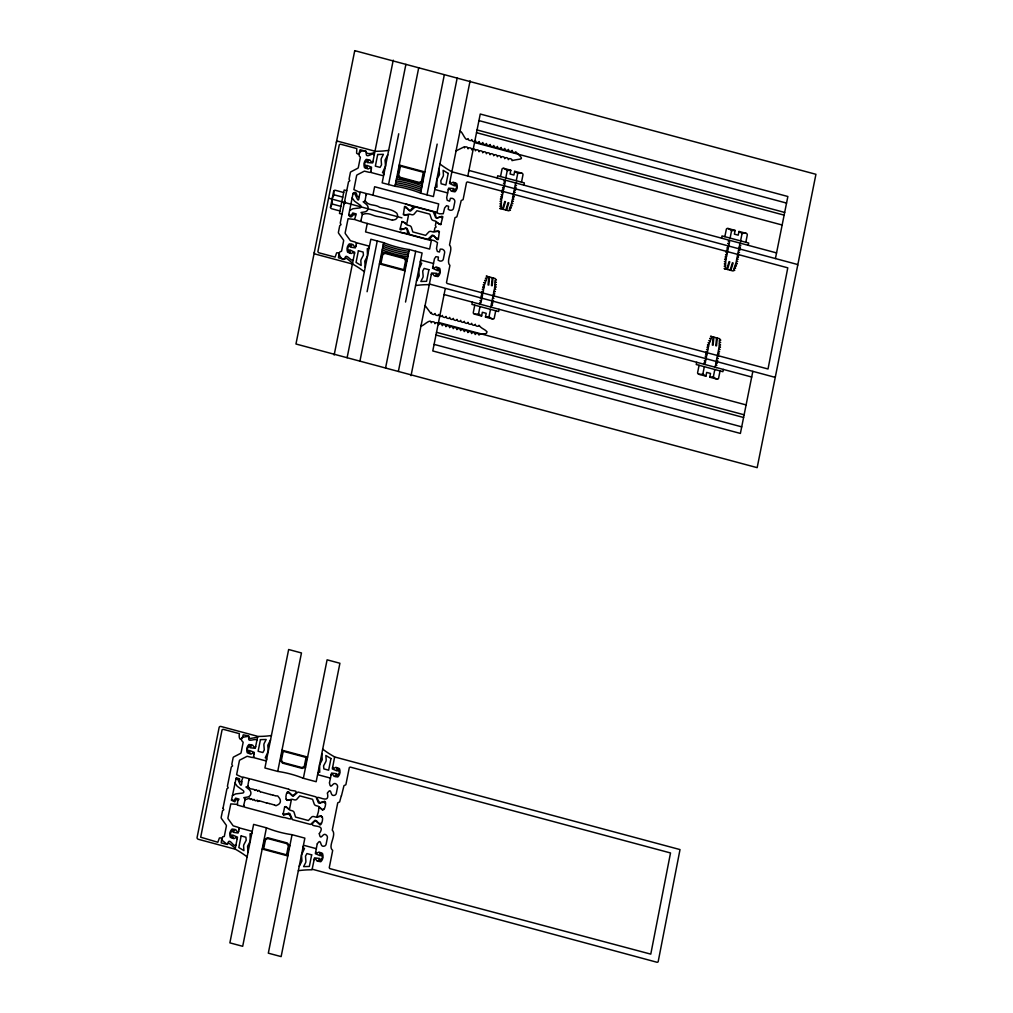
<?xml version="1.0" encoding="UTF-8"?>
<svg xmlns="http://www.w3.org/2000/svg" width="1013" height="1013" viewBox="0 0 1013 1013"><rect width="100%" height="100%" fill="white"/><g stroke="black" fill="none" stroke-linecap="round" stroke-linejoin="round"><path stroke-width="1.5" d="M247.868 785.809L248.894 787.633M235.333 848.185L228.976 843.209L227.786 843.563M257.593 737.122L256.758 736.071L220.999 726.486A1.659 1.418 25.4 0 0 219.137 727.461L197.092 837.485A1.659 1.418 25.4 0 0 198.396 839.308L234.142 848.894L235.32 848.312M719.445 338.697L720.75 340.191C718.939 338.988 718.572 342.698 720.674 342.546C718.825 341.305 718.508 345.116 720.585 344.901C718.787 343.648 718.394 347.484 720.496 347.256C718.825 345.99 717.85 349.561 720.04 349.51C718.369 348.219 717.419 351.891 719.597 351.764C717.9 350.485 716.976 354.145 719.141 354.031C717.47 352.701 716.52 356.411 718.686 356.285C716.976 355.019 716.09 358.665 718.23 358.539C716.584 357.272 715.571 360.843 717.786 360.793C716.115 359.412 715.165 363.236 717.331 363.047C715.697 361.742 714.697 365.427 716.875 365.313C715.229 363.996 714.228 367.605 716.432 367.567M231.597 799.7L234.003 800.625L235.649 798.13L239.017 799.105L238.169 800.536M242.753 777.591L236.624 774.704L239.372 760.814A1.659 1.418 25.4 0 1 240.03 759.953L247.134 756.28L251.844 757.433A1.659 1.418 25.4 0 0 253.719 756.47M286.198 799.143L287.388 800.194L291.389 799.346A2.52 2.153 25.4 0 1 292.668 799.384L294.428 799.852A2.52 2.153 25.4 0 0 296.936 799.118L299.759 795.889L312.574 799.295L314.106 803.727A2.533 2.165 25.4 0 0 316.081 805.664L317.841 806.133A2.52 2.153 25.4 0 1 318.994 806.753L322.273 809.552L323.729 809.21M312.169 869.192L657.184 962.312L658.133 961.881L680.014 849.578L335.455 757.167L334.493 757.673M324.958 803.106L323.755 802.131L319.753 802.98A2.52 2.153 25.4 0 1 318.487 802.942L316.005 796.864L298.012 792.014L293.301 796.18A2.52 2.153 25.4 0 1 292.149 795.572L288.895 792.786L287.413 793.103M365.111 200.663C368.618 206.475 374.595 203.79 379.875 207.386C385.535 208.855 391.765 209.007 396.716 213.097A5.344 4.571 25.4 0 1 395.437 219.479L392.462 220.226M249.033 737.565L249.945 738.54L257.568 737.249M348.827 214.528L351.232 215.478L352.777 212.983L356.234 213.946L354.626 219.277M359.995 192.457L353.879 189.634L356.614 175.667A1.659 1.418 25.4 0 1 357.272 174.806L364.363 171.134L369.087 172.286A1.659 1.418 25.4 0 0 370.961 171.324M366.263 152.419C366.807 154.812 376.798 153.28 374.063 150.95L338.241 141.339A1.659 1.418 25.4 0 0 336.367 142.314M366.351 151.785L366.174 151.494M374.215 155.065C373.442 151.013 364.946 160.611 366.351 152.013M403.44 213.996L404.63 215.047L408.632 214.199A2.52 2.153 25.4 0 1 409.898 214.237L411.658 214.705A2.52 2.153 25.4 0 0 414.178 213.984L416.976 210.742L429.816 214.148L431.348 218.58A2.52 2.165 25.4 0 0 433.323 220.517L435.084 220.986A2.52 2.153 25.4 0 1 436.236 221.606L439.515 224.405L440.972 224.063M429.398 284.02L774.426 377.165L775.388 376.671M442.187 217.972L440.997 216.985L436.996 217.833A2.52 2.153 25.4 0 1 435.717 217.795L433.26 211.73L415.254 206.867L410.544 211.033A2.52 2.153 25.4 0 1 409.391 210.425L406.175 207.665L404.668 207.906M797.712 265.229L797.092 264.368L452.697 172.02L451.747 172.476M488.848 276.828L488.051 284.932L488.773 285.071L489.558 277.018M492.242 277.739L491.47 285.577L492.204 285.717L492.964 277.929M713.165 336.974L712.367 345.078L713.089 345.218L713.874 337.164M716.571 337.886L715.798 345.724L716.52 345.864L717.28 338.076M352.562 263.101L346.218 258.074L345.028 258.416M256.96 740.262C255.453 737.73 246.59 743.441 249.097 737.236M283.374 813.274L284.564 814.313L288.566 813.464A2.52 2.153 25.4 0 1 289.832 813.502L292.478 819.644L310.548 824.455L315.018 820.251A2.52 2.153 25.4 0 1 316.17 820.872L319.437 823.658L320.906 823.328M322.121 817.288L320.906 816.25L316.917 817.098A2.52 2.153 25.4 0 1 315.651 817.06L313.891 816.592A2.533 2.165 25.4 0 0 311.384 817.314L308.383 820.53L295.517 817.06L294.213 812.717A2.52 2.153 25.4 0 0 292.238 810.78L290.478 810.311A2.52 2.153 25.4 0 1 289.325 809.704L286.046 806.905L284.602 807.171M344.661 201.081L345.42 202.689L344.154 203.664M355.398 215.389C353.436 211.413 351.688 220.669 348.713 215.073L353.081 193.28C358.222 189.646 355.5 198.865 359.21 196.395M400.616 228.128L401.794 229.166L405.808 228.318A2.52 2.153 25.4 0 1 407.074 228.356L409.721 234.497L427.739 239.309L432.247 235.105A2.52 2.153 25.4 0 1 433.412 235.725L436.679 238.524L438.148 238.182M439.351 232.142L438.16 231.103L434.159 231.952A2.52 2.153 25.4 0 1 432.893 231.914L431.133 231.445A2.52 2.165 25.4 0 0 428.626 232.167L425.625 235.383L412.798 231.926L411.455 227.57A2.52 2.153 25.4 0 0 409.467 225.633L407.707 225.165A2.52 2.153 25.4 0 1 406.555 224.557L403.351 221.796L401.832 222.037M227.71 843.943C229.103 836.231 233.383 847.615 235.928 845.235M334.151 355.044L354.74 252.288L349.802 249.856L350.283 252.44L349.548 252.731L347.801 248.616A1.659 1.418 25.4 0 1 348.079 247.21L351.258 244.412L351.739 245.108L350.359 247.121L355.348 247.881L356.639 242.778L367.871 245.792A1.659 1.418 25.4 0 1 369.175 247.615A1.659 1.418 25.4 0 1 367.301 248.59L367.478 256.061L364.959 260.822A1.595 1.368 25.4 0 0 364.819 261.481L365.237 267.267M393.234 60.172L372.645 162.916L367.288 162.599L368.681 160.548L368.188 159.889L365.009 162.688A1.659 1.418 25.4 0 0 364.731 164.081L366.516 168.221L367.225 167.879L366.744 165.322L371.518 167.183L370.733 172.425L381.964 175.439A1.659 1.418 25.4 0 0 383.826 174.464A1.659 1.418 25.4 0 0 382.521 172.641L385.522 166.018L385.067 160.459A1.595 1.368 25.4 0 1 385.193 159.801L387.764 154.812M367.263 223.442L365.566 231.914L429.639 249.084L431.335 240.625L362.477 222.164A1.659 1.418 25.4 0 1 361.16 220.34M372.923 195.192L374.62 186.734L438.692 203.917L436.996 212.375L368.137 193.914A1.659 1.418 25.4 0 0 366.263 194.889M347.117 357.716L370.847 239.245L383.661 242.677A97.628 83.509 25.4 0 0 409.29 249.553L422.104 252.984L398.375 371.454M405.896 64.363L382.154 182.834L394.969 186.265A97.628 83.509 25.4 0 1 420.598 193.141L433.412 196.573L457.154 78.115M388.561 184.556L398.729 133.779M367.086 291.731L377.254 240.967M266.432 827.824L242.689 946.294L229.875 942.862L253.617 824.392L266.432 827.824A97.628 83.509 25.4 0 0 292.048 834.699M277.727 771.412L301.469 652.954L288.654 649.51L264.912 767.981L277.727 771.412A97.628 83.509 25.4 0 1 303.356 778.288L316.17 781.719L339.912 663.262L327.098 659.818L303.356 778.288M359.932 361.147L383.661 242.677M394.969 186.265L418.711 67.808M262.734 849.198L264.748 839.182L267.571 837.7L287.274 842.993L289.807 845.893M305.597 767.082L302.216 768.411L282.513 763.118L280.538 760.37L282.538 750.354M379.976 264.051L381.977 254.035L384.813 252.566L404.504 257.846L407.049 260.759M422.839 181.935L419.458 183.264L399.755 177.984L397.767 175.224L399.78 165.208M289.528 809.07L291.339 799.865L287.388 800.371M287.249 855.757L289.249 845.754M305.04 766.93L307.04 756.926M404.478 270.61L406.492 260.607M422.282 181.796L424.282 171.779M385.56 368.023L409.29 249.553M420.598 193.141L444.34 74.671M405.529 302.039L415.697 251.275M427.005 194.863L437.173 144.087M316.968 816.427C318.297 811.983 318.652 812.008 318.791 807.374M317.196 843.994L315.385 853.718L320.26 855.744L319.779 853.199L320.475 852.857L322.273 856.985A1.659 1.418 25.4 0 1 321.995 858.391L318.854 861.189L318.297 860.556L319.715 858.48L314.524 857.859L312.017 869.812A82.8 70.821 25.4 0 0 298.341 870.711M319.285 833.547C327.794 821.822 304.875 829.647 314.853 821.087M327.376 793.179C330.909 807.779 309.737 788.671 320.121 803.258M329.466 782.732L331.542 773.071L336.696 773.729L335.29 775.781L335.784 776.452L338.962 773.641A1.659 1.418 25.4 0 0 339.254 772.248L337.494 768.133L336.759 768.424L337.24 771.007L332.34 768.918L334.645 756.914A82.8 70.821 25.4 0 1 322.704 749.139M411.037 375.658L431.601 273.016L436.945 273.333L435.552 275.384L436.084 276.043L439.224 273.244A1.659 1.418 25.4 0 0 439.503 271.851L437.755 267.723L437.021 268.052L437.502 270.61L432.564 268.23L434.463 258.758L435.907 256.656L438.414 257.061L438.047 260.113L439.731 260.987A3.204 2.735 25.4 0 0 443.352 259.113L444.631 252.706A3.204 2.735 25.4 0 0 442.099 249.173L440.25 249.109L439.439 252.022L437.35 251.452L436.514 248.578L437.489 242.626L434.273 240.651L429.449 239.537L432.158 235.877L433.551 235.548L437.185 239.612L438.312 239.499L439.389 231.42L434.21 231.281L434.906 227.887L436.122 227.039L435.362 225.62L436.059 222.126L440.731 224.734L442.833 216.769L441.82 216.263L437.059 218.061L435.907 217.01L434.97 212.211L439.591 213.832L443.238 213.743L444.644 207.944L446.518 205.702L448.607 206.272L448.227 209.298L449.911 210.172A3.204 2.735 25.4 0 0 453.533 208.285L454.812 201.891A3.204 2.735 25.4 0 0 452.279 198.358L450.43 198.295L449.569 201.22L447.176 200.245L446.695 197.674L448.607 188.152L453.925 188.583L452.52 190.672L453.064 191.305L456.205 188.494A1.659 1.418 25.4 0 0 456.483 187.101L454.774 182.998L454.001 183.277L454.47 185.86L449.544 183.429L470.108 80.787M445.214 288.908L432.779 350.954L740.389 433.437L752.824 371.378M467.816 176.085L480.251 114.026L787.861 196.497L775.426 258.556M472.375 302.127L471.919 304.394L498.573 311.535L499.029 309.282M497.244 178.022L497.687 175.768L524.341 182.91L523.898 185.176M474.768 305.154L473.299 312.485A1.469 1.254 25.4 0 0 474.451 314.106L481.606 316.018L482.365 312.27L486.202 313.308L485.455 317.056L492.609 318.968A1.469 1.254 25.4 0 0 494.255 318.107L495.724 310.776M500.536 176.528L502.005 169.196A1.469 1.254 25.4 0 1 503.664 168.335L510.818 170.247L510.058 173.995L513.908 175.034L514.655 171.286L521.809 173.198A1.469 1.254 25.4 0 1 522.974 174.818L521.505 182.15M481.644 315.866A10.915 9.332 25.4 0 1 478.541 313.891L480.01 306.559M505.778 177.933L507.247 170.602A10.029 8.585 25.4 0 0 503.664 168.335M480.631 304.343L479.516 302.862C481.492 304.077 481.922 300.152 479.972 300.608C481.935 301.811 482.378 297.911 480.428 298.341C482.353 299.582 482.846 295.657 480.871 296.087C482.834 297.29 483.29 293.403 481.327 293.833C483.277 295.036 483.758 291.162 481.783 291.579C483.733 292.782 484.214 288.908 482.239 289.313C484.214 290.541 484.607 286.603 482.682 287.059C484.594 288.287 485.151 284.412 483.138 284.805C484.974 285.983 485.746 282.234 483.771 282.602C485.556 283.906 486.696 280.12 484.594 280.436C486.43 281.703 487.494 277.967 485.404 278.284C487.19 279.537 488.355 275.865 486.227 276.118L495.091 278.499L496.433 280.044C494.648 278.828 494.23 282.564 496.345 282.399C494.534 281.171 494.179 284.97 496.269 284.754C494.496 283.488 494.04 287.299 496.18 287.11C494.521 285.843 493.521 289.414 495.724 289.376C494.053 288.097 493.078 291.681 495.268 291.63C493.572 290.338 492.673 294.036 494.825 293.884C493.154 292.58 492.191 296.252 494.369 296.138C492.647 294.884 491.748 298.48 493.913 298.392C492.204 297.126 491.292 300.734 493.47 300.658C491.9 299.253 490.773 303.014 493.014 302.912C491.394 301.608 490.368 305.28 492.559 305.166C490.9 303.9 489.899 307.471 492.103 307.42M505.487 180.238L505.145 181.124L503.93 181.01C506.107 180.871 505.145 184.607 503.486 183.264C505.69 183.163 504.664 186.873 503.03 185.518C505.221 185.379 504.208 189.14 502.575 187.772C504.791 187.722 503.778 191.33 502.119 190.039C504.284 189.849 503.36 193.635 501.676 192.293C503.841 192.153 502.904 195.876 501.22 194.547C503.398 194.407 502.435 198.143 500.764 196.801C502.955 196.699 501.992 200.359 500.321 199.054C502.372 198.903 501.752 202.613 500.042 201.372C502.169 201.182 501.739 205.006 499.966 203.727C502.03 203.512 501.701 207.323 499.878 206.07C501.954 205.867 501.587 209.678 499.789 208.425L508.653 210.805L510.451 210.096C508.425 210.413 509.4 206.69 511.274 207.944C509.222 208.222 510.235 204.537 512.084 205.778C510.008 206.082 511.096 202.334 512.907 203.626C510.932 203.98 511.426 200.156 513.35 201.372C511.375 201.701 511.856 197.928 513.806 199.105C511.844 199.472 512.299 195.674 514.262 196.851C512.299 197.231 512.743 193.42 514.718 194.597C512.781 195.028 513.186 191.14 515.161 192.343C513.211 192.685 513.654 188.899 515.617 190.089C513.68 190.457 514.098 186.645 516.073 187.823C514.148 188.228 514.541 184.379 516.516 185.569C514.541 185.936 515.047 182.099 516.972 183.315M492.609 318.968A10.029 8.585 25.4 0 1 489.013 316.702L490.495 309.37M516.263 180.745L517.732 173.413A10.915 9.332 25.4 0 0 514.629 171.438M696.691 362.274L696.248 364.528L722.889 371.682L723.345 369.416M721.56 238.169L722.016 235.915L748.67 243.057L748.214 245.311M699.084 365.288L697.615 372.632A1.469 1.254 25.4 0 0 698.767 374.24L705.934 376.165L706.681 372.417L710.518 373.442L709.771 377.191L716.925 379.115A1.469 1.254 25.4 0 0 718.584 378.254L720.053 370.91M724.852 236.675L726.321 229.331A1.469 1.254 25.4 0 1 727.98 228.482L735.134 230.394L734.387 234.142L738.224 235.168L738.984 231.42L746.138 233.345A1.469 1.254 25.4 0 1 747.29 234.953L745.821 242.297M705.96 376.013A10.915 9.332 25.4 0 1 702.857 374.038L704.326 366.693M730.094 238.08L731.563 230.736A10.029 8.585 25.4 0 0 727.98 228.482M704.947 364.49L703.845 362.996C705.808 364.211 706.226 360.324 704.288 360.742C706.314 361.932 706.643 358.02 704.744 358.488C706.757 359.691 707.112 355.74 705.2 356.234C707.163 357.437 707.606 353.537 705.643 353.98C707.606 355.17 708.062 351.308 706.099 351.714C708.049 352.929 708.53 349.042 706.555 349.46C708.442 350.726 709.011 346.801 706.998 347.206C708.923 348.421 709.455 344.585 707.454 344.952C709.303 346.129 710.05 342.369 708.087 342.736C709.936 344.027 710.974 340.216 708.91 340.583C710.759 341.837 711.797 338.114 709.733 338.431C711.506 339.684 712.658 336.012 710.544 336.265L719.407 338.646M729.816 240.385L729.436 241.284L728.258 241.157C730.462 241.094 729.474 244.703 727.803 243.411C730.006 243.31 728.967 246.995 727.347 245.665C729.499 245.488 728.6 249.274 726.891 247.919C729.069 247.83 728.132 251.503 726.448 250.173C728.613 250.046 727.676 253.757 725.992 252.44C728.195 252.376 727.195 256.036 725.536 254.694C727.727 254.554 726.739 258.302 725.093 256.947C727.296 256.884 726.296 260.506 724.637 259.201C726.739 259.113 726.042 262.798 724.371 261.506C726.41 261.227 726.131 265.14 724.282 263.861C726.359 263.633 726.017 267.483 724.194 266.216C726.245 266.001 725.979 269.813 724.105 268.572L732.969 270.952L734.767 270.243C732.728 270.56 733.729 266.837 735.59 268.09C733.539 268.382 734.552 264.672 736.4 265.925C734.324 266.204 735.413 262.481 737.223 263.773C735.299 264.19 735.704 260.316 737.679 261.506C735.78 261.924 736.084 258.112 738.122 259.252C736.185 259.619 736.603 255.808 738.578 256.998C736.59 257.34 737.109 253.541 739.034 254.744C737.059 255.099 737.553 251.275 739.49 252.49C737.527 252.807 737.971 249.059 739.933 250.224C737.996 250.604 738.414 246.779 740.389 247.97C738.388 248.312 738.92 244.513 740.845 245.716C738.92 246.134 739.313 242.259 741.288 243.462M716.925 379.115A10.029 8.585 25.4 0 1 713.342 376.849L714.811 369.504M740.579 240.891L742.048 233.547A10.915 9.332 25.4 0 0 738.946 231.584M245.083 799.7L249.502 798.282M352.967 193.888C355.183 189.266 358.273 207.26 359.172 196.585L360.311 191.938L366.326 193.559L364.971 201.308L363.173 201.802L365.82 203.917A5.179 4.419 25.4 0 1 368.074 208.779A5.179 4.419 25.4 0 1 364.199 211.996L361.033 212.515L362.451 213.908L360.755 221.543L354.55 219.479L348.079 218.707L345.192 232.686A1.659 1.418 25.4 0 0 345.458 233.8L350.435 240.701L355.107 242.069A1.659 1.418 25.4 0 1 356.424 243.892M353.17 260.088C350.701 261.861 345.56 251.553 344.775 259.138M362.325 214.553C368.897 211.793 372.379 216.035 378.507 216.655C383.091 217.326 387.865 219.112 392.436 220.163M235.725 779.035C238.106 774.426 240.917 792.698 241.968 781.542M237.384 804.423L230.799 803.891L227.95 817.82A1.659 1.418 25.4 0 0 228.216 818.935L233.193 825.848L237.865 827.203A1.659 1.418 25.4 0 1 239.182 829.039M352.537 263.228L351.46 263.76L315.638 254.162A1.659 1.418 25.4 0 1 314.321 252.338M502.41 209.134L504.778 201.448L505.474 201.688L503.119 209.324M505.816 210.046L508.095 202.613L508.805 202.853L506.525 210.235M726.726 269.281L729.094 261.582L729.791 261.835L727.448 269.471M730.132 270.192L732.424 262.76L733.121 263L730.842 270.382M416.47 281.12L419.04 276.131A1.595 1.368 25.4 0 0 419.179 275.473L418.711 269.914L421.712 263.291A1.659 1.418 25.4 0 1 420.408 261.468A1.659 1.418 25.4 0 1 422.282 260.493L433.501 263.507M270.534 739.946L267.951 744.948A1.595 1.368 25.4 0 0 267.825 745.606L268.28 751.165L265.279 757.787A1.659 1.418 25.4 0 1 266.596 759.611A1.659 1.418 25.4 0 1 264.722 760.586L253.503 757.572L254.314 752.393L249.502 750.468L249.983 753.026L249.312 753.381L247.489 749.227A1.659 1.418 25.4 0 1 247.767 747.835L250.907 745.024L251.465 745.631L250.046 747.746L255.276 748.316L257.733 736.4A82.8 70.821 25.4 0 0 271.421 735.514M299.228 866.267L301.811 861.278A1.595 1.368 25.4 0 0 301.937 860.619L301.481 855.048L304.482 848.438A1.659 1.418 25.4 0 1 303.166 846.615A1.659 1.418 25.4 0 1 305.04 845.64L316.259 848.653M283.197 813.87L284.678 806.791L285.805 806.576M327.478 792.938C331.416 787.164 330.327 794.585 332.669 795.319A3.204 2.735 25.4 0 0 336.291 793.432L337.57 787.038A3.204 2.735 25.4 0 0 335.037 783.505C332.517 782.922 330.605 790.102 329.466 782.998M317.297 843.753C321.146 837.903 320.184 845.424 322.489 846.134A3.204 2.735 25.4 0 0 326.11 844.26L327.389 837.852A3.204 2.735 25.4 0 0 324.856 834.319C322.413 833.99 320.551 840.955 319.285 833.813M293.466 795.357C300.95 788.874 291.01 792.027 288.857 789.266M282.906 814.072L283.589 815.047M255.213 790.368L256.365 789.709L257.695 791.102M257.771 791.052L258.923 790.393L260.265 791.799M251.376 798.801L250.262 799.472L249.515 798.307M260.341 791.735L262.19 792.229M253.934 799.485L252.794 800.143L251.515 798.713M262.899 792.432L270.509 794.547M259.062 800.865L257.91 801.524L257.201 800.371M270.585 794.483L273.079 795.23M264.19 802.233L259.189 800.789M273.155 795.18L275.004 795.674M266.647 803.018L264.95 802.562M275.713 795.863L277.752 795.952L279.487 798.244A5.344 4.571 25.4 0 1 278.208 804.626L275.929 805.753L274.536 804.917M269.306 803.613L266.875 802.853M274.434 804.993L269.407 803.55M405.858 204.031L413.342 206.614L410.632 210.273L409.239 210.603L405.656 206.576L404.542 206.5L403.402 214.731L408.581 214.756L406.77 223.924L402.072 221.416L399.945 229.343L400.983 229.888L405.732 228.09L406.871 229.09L407.91 233.762L400.198 232.281M349.637 210.476L352.955 208.741L359.868 207.918A1.659 1.418 25.4 0 0 360.387 205.373L354.487 201.118L352.157 197.877M344.572 259.341C341.28 260.582 336.253 251.693 341.558 251.224L343.61 240.955A1.659 1.418 25.4 0 0 343.344 239.84L338.684 233.332A1.659 1.418 25.4 0 1 338.418 232.23L339.735 225.671L341.014 224.658L340.267 223.025L348.51 181.834L349.814 180.745L349.054 179.187L350.359 172.628A1.659 1.418 25.4 0 1 351.017 171.767L357.678 168.31A1.659 1.418 25.4 0 0 358.336 167.436L360.4 157.167C357.336 155.736 359.653 148.962 365.655 151.152M232.395 795.61L235.712 793.888L242.626 793.065A1.659 1.418 25.4 0 0 243.145 790.52L237.245 786.265L234.927 783.024M293.276 795.509L291.567 795.42M315.018 820.948L316.765 821.074M255.111 790.431C253.453 788.228 250.743 789.836 248.995 787.823M254.01 799.434L255.39 800.84L257.201 800.346M456.065 150.912L464.258 146.796L464.385 147.86C464.688 145.847 468.588 146.986 468.044 148.848C468.348 146.834 472.248 147.961 471.716 149.823C472.02 147.809 475.907 148.949 475.376 150.81C475.679 148.797 479.567 149.924 479.035 151.785C479.339 149.785 483.226 150.912 482.695 152.773C482.998 150.76 486.898 151.887 486.354 153.748C486.658 151.747 490.558 152.874 490.013 154.736C490.317 152.722 494.217 153.849 493.673 155.711C493.977 153.71 497.877 154.837 497.332 156.698C497.636 154.685 501.536 155.825 501.004 157.673C501.308 155.673 505.196 156.8 504.664 158.661C504.968 156.648 508.855 157.787 508.323 159.636C508.627 157.635 512.515 158.762 511.983 160.624C522.075 158.066 525.266 160.814 515.68 151.785C515.338 153.621 511.565 152.064 512.109 150.38C511.958 152.381 507.792 151.203 508.45 149.405C508.171 151.494 504.119 150.089 504.778 148.417C504.601 150.468 500.485 149.177 501.118 147.442C500.815 149.481 496.737 148.139 497.459 146.454C497.168 148.531 493.128 147.189 493.8 145.479C493.648 147.48 489.469 146.277 490.14 144.492C489.912 146.53 485.771 145.226 486.481 143.517C486.189 145.581 482.112 144.213 482.821 142.529C482.517 144.58 478.516 143.302 479.149 141.554C479.01 143.555 474.907 142.415 475.49 140.566C475.262 142.618 471.184 141.351 471.83 139.591C471.703 141.605 467.487 140.364 468.171 138.604C465.448 142.656 462.7 131.335 460.016 131.146M421.117 325.287C420.914 328.655 430.918 317.044 431.272 322.742C431.589 320.728 435.476 321.868 434.944 323.717C435.248 321.716 439.136 322.843 438.604 324.704C438.908 322.691 442.795 323.831 442.263 325.68C442.567 323.679 446.467 324.806 445.923 326.667C446.226 324.654 450.127 325.793 449.582 327.642C449.886 325.642 453.786 326.768 453.242 328.63C453.545 326.617 457.445 327.756 456.901 329.605C457.205 327.604 461.105 328.731 460.573 330.593C460.877 328.579 464.764 329.719 464.233 331.58C464.536 329.567 468.424 330.694 467.892 332.555C468.196 330.542 472.083 331.682 471.552 333.543C471.855 331.53 475.755 332.657 475.211 334.518C475.464 332.682 479.339 333.29 478.959 335.075C480.631 331.973 486.835 335.847 487.025 331.821C484.607 328.896 481.403 328.858 478.997 325.262C478.731 327.351 474.679 325.971 475.338 324.274C475.173 326.338 470.969 325.008 471.678 323.299C471.589 325.3 467.386 324.122 468.006 322.311C467.841 324.337 463.751 323.147 464.347 321.336C464.093 323.375 460.016 322.096 460.687 320.349C460.459 322.4 456.319 321.083 457.028 319.374C456.648 321.476 452.735 320.083 453.368 318.386C452.976 320.475 449.114 319.146 449.709 317.411C449.557 319.412 445.454 318.272 446.049 316.423C445.859 318.5 441.681 317.17 442.39 315.448C442.25 317.474 438.047 316.221 438.718 314.461C438.477 316.537 434.336 315.144 435.058 313.486C434.704 315.524 430.816 314.271 431.399 312.498L430.88 313.384L425.08 305.521M458.75 210.717L461.206 200.511L463.093 199.662L466.537 182.441L467.449 181.922L787.785 267.825L768.019 368.985L447.164 283.488L446.48 282.589L449.924 265.381C445.289 261.126 453.976 249.122 449.506 245.007L454.989 217.643L456.863 216.845L458.56 210.755M341.267 795.901L339.634 801.967L337.76 802.777L332.264 830.154C337.177 834.965 327.224 846.324 332.695 850.388L329.25 867.685L329.845 868.61L650.777 954.132L670.517 852.959L350.194 767.069L349.308 767.588L345.864 784.758L343.977 785.632L341.444 795.876M320.716 802.385L324.578 801.41M283.741 815.034L287.603 814.059M320.931 816.073L316.98 816.605M288.186 813.186C295.834 823.063 287.198 817.25 283.209 817.453M289.161 809.336L286.109 806.741M319.082 807.108L322.21 809.704M324.73 801.397C326.882 801.587 324.717 811.223 322.501 809.868M478.934 120.598L786.544 203.081M477.06 129.955L784.67 212.439M476.515 132.665L784.125 215.136M474.54 142.529L782.15 225.013M468.943 170.437L776.553 252.908M399.223 165.056L424.852 171.931M447.645 192.926L436.413 189.925A1.659 1.418 25.4 0 1 435.109 188.101A1.659 1.418 25.4 0 1 436.983 187.126L436.806 179.656L439.325 174.882A1.595 1.368 25.4 0 0 439.465 174.236L439.047 168.437M346.737 190.697L344.179 190.013L339.482 213.477L342.039 214.161M343.673 192.508L335.48 190.317A1.595 1.368 25.4 0 0 333.67 191.254L330.517 207.007A1.595 1.368 25.4 0 0 331.783 208.767L339.975 210.97M333.796 190.913A12.295 10.51 25.4 0 0 334.239 194.851L342.749 197.13M328.807 198.257L401.946 217.858M330.491 207.374A12.295 10.51 25.4 0 1 332.391 204.069L340.9 206.361M379.419 263.899L405.048 270.762M343.977 259.379L338.469 257.745L338.962 253.605L338.279 252.769L336.62 252.857L335.126 257.112L318.652 252.731L317.867 251.718L339.279 144.796L340.406 144.15L356.804 148.569L356.601 153.242L358.045 154.115L358.957 153.761L360.109 149.747L365.782 151.19M444.087 294.542L751.697 377.026M438.49 322.451L746.1 404.921M436.514 332.327L744.124 414.798M435.97 335.024L743.58 417.495M434.096 344.382L741.706 426.853M281.981 750.202L307.61 757.078M330.403 778.073L319.184 775.072A1.659 1.418 25.4 0 1 317.867 773.236A1.659 1.418 25.4 0 1 319.741 772.273L319.564 764.802L322.083 760.029A1.595 1.368 25.4 0 0 322.223 759.383L321.805 753.583M288.616 789.165L250.895 779.06A1.659 1.418 25.4 0 0 249.021 780.035M287.059 800.359C284.729 799.371 286.312 791.026 288.274 791.622M321.26 816.085C324.223 816.503 321.59 825.696 320.045 824.823M282.956 817.428L245.235 807.31A1.659 1.418 25.4 0 1 243.93 805.487M262.177 849.046L287.806 855.909M288.414 791.723L291.643 794.812M319.905 824.721L316.676 821.657M247.995 852.414L247.577 846.627A1.595 1.368 25.4 0 1 247.716 845.969L250.249 841.208L250.072 833.737A1.659 1.418 25.4 0 0 251.933 832.762A1.659 1.418 25.4 0 0 250.629 830.939L239.397 827.925L238.118 833.028L233.117 832.268L234.51 830.217L234.016 829.558L230.837 832.357A1.659 1.418 25.4 0 0 230.559 833.762L232.306 837.878L233.041 837.586L232.572 835.003L237.485 837.143L235.155 849.097A82.8 70.821 25.4 0 1 247.109 856.859M407.479 258.581A97.628 83.509 25.4 0 1 404.731 258.15M384.497 252.718A97.628 83.509 25.4 0 1 381.863 251.705M407.846 256.77A97.628 83.509 25.4 0 1 382.218 249.907M408.214 254.972A97.628 83.509 25.4 0 1 382.585 248.096M408.568 253.161A97.628 83.509 25.4 0 1 382.939 246.286M408.935 251.351A97.628 83.509 25.4 0 1 383.307 244.488M742.048 233.547A10.029 8.585 25.4 0 1 746.138 233.345M731.563 230.736A10.915 9.332 25.4 0 1 735.109 230.546M517.732 173.413A10.029 8.585 25.4 0 1 521.809 173.198M507.247 170.602A10.915 9.332 25.4 0 1 510.78 170.412M702.857 374.038A10.029 8.585 25.4 0 1 698.767 374.24M713.342 376.849A10.915 9.332 25.4 0 1 709.809 377.039M478.541 313.891A10.029 8.585 25.4 0 1 474.451 314.106M489.013 316.702A10.915 9.332 25.4 0 1 485.48 316.892M415.583 285.565A82.8 70.821 25.4 0 1 429.259 284.666M352.397 263.95A82.8 70.821 25.4 0 1 364.351 271.712M332.391 204.069A12.295 10.51 25.4 0 1 334.239 194.851M448.278 189.76A1.279 1.102 25.4 0 1 449.721 189.013L451.304 191.191L455.027 191.837A10.041 8.585 25.4 0 0 456.698 183.492L453.166 182.175L450.861 183.328A1.279 1.102 25.4 0 1 449.848 181.909M431.297 274.523A1.279 1.102 25.4 0 1 432.741 273.763L434.324 275.941L438.047 276.587A10.041 8.585 25.4 0 0 439.718 268.255L436.122 266.938L433.881 268.078A1.279 1.102 25.4 0 1 432.868 266.672M356.006 245.969A1.279 1.102 25.4 0 1 354.55 246.716L352.98 244.526L349.295 243.842A10.041 8.585 25.4 0 0 347.586 252.212L351.182 253.529L353.423 252.364A1.279 1.102 25.4 0 1 354.436 253.769M372.936 161.434A1.279 1.102 25.4 0 1 371.492 162.194L369.922 159.991L366.187 159.345A10.041 8.585 25.4 0 0 364.515 167.677L368.112 168.994L370.365 167.829A1.279 1.102 25.4 0 1 371.378 169.247M238.764 831.116A1.279 1.102 25.4 0 1 237.321 831.863L235.725 829.66L232.015 829.027A10.041 8.585 25.4 0 0 230.344 837.358L233.927 838.675L236.181 837.51A1.279 1.102 25.4 0 1 237.194 838.916M255.694 746.581A1.279 1.102 25.4 0 1 254.25 747.328L252.668 745.125L248.945 744.492A10.041 8.585 25.4 0 0 247.273 752.824L250.857 754.141L253.123 752.976A1.279 1.102 25.4 0 1 254.136 754.394M451.887 171.767A82.8 70.821 25.4 0 1 439.933 163.992M388.663 150.367A82.8 70.821 25.4 0 1 374.975 151.266M395.323 184.467A97.628 83.509 25.4 0 1 420.952 191.33M395.69 182.657A97.628 83.509 25.4 0 1 421.319 189.532M396.058 180.858A97.628 83.509 25.4 0 1 421.687 187.722M396.412 179.048A97.628 83.509 25.4 0 1 422.041 185.923M396.779 177.25A97.628 83.509 25.4 0 1 399.54 177.68M419.762 183.1A97.628 83.509 25.4 0 1 422.408 184.113M331.036 774.907A1.279 1.102 25.4 0 1 332.479 774.16L334.075 776.338L337.798 776.984A10.041 8.585 25.4 0 0 339.469 768.639L335.885 767.322L333.619 768.474A1.279 1.102 25.4 0 1 332.606 767.056M314.055 859.67A1.279 1.102 25.4 0 1 315.499 858.91L317.094 861.101L320.817 861.734A10.041 8.585 25.4 0 0 322.476 853.402L318.981 852.085L316.638 853.225A1.279 1.102 25.4 0 1 315.625 851.819M223.012 808.273L223.784 809.754L222.505 810.805L221.176 817.364A1.659 1.418 25.4 0 0 221.454 818.479L226.102 824.987A1.659 1.418 25.4 0 1 226.38 826.089L224.291 836.459L222.594 836.839L221.923 840.119L227.33 844.487L221.227 842.892L221.72 838.739L221.037 837.916L219.416 837.966L217.82 842.259L200.688 837.207L222.075 729.816L223.164 729.297L239.385 733.653C238.258 739.49 241.575 742.301 243.221 734.843C259.834 738.046 234.636 734.032 243.171 742.263L241.107 752.583A1.659 1.418 25.4 0 1 240.436 753.457L233.788 756.914A1.659 1.418 25.4 0 0 233.117 757.775L231.812 764.309L232.572 765.904L231.281 766.98L227.419 786.227L228.178 787.848L226.887 788.886L223.012 808.273M231.471 800.283L234.826 801.827L236.029 799.485L237.713 799.688L237.447 805.094L243.386 806.741L245.209 799.054L243.791 797.662L246.957 797.142A5.179 4.419 25.4 0 0 250.831 793.926A5.179 4.419 25.4 0 0 248.578 789.064L245.931 787.012L247.742 786.455L249.059 778.668L243.057 777.085L241.233 782.074L239.612 781.327L239.524 778.731L236.181 777.971L231.471 800.219M354.74 50.65L295.961 344.002L757.167 467.651L815.934 174.299L354.74 50.65M241.157 835.928L238.827 847.552L243.918 850.629L243.614 846.425A5.128 4.381 25.4 0 1 244.044 844.323L246.197 840.258L245.893 837.207L241.157 835.928M260.442 739.655L258.112 751.279L262.861 752.545L264.292 749.962L263.899 745.201A5.128 4.381 25.4 0 1 264.317 743.111L266.178 739.477L260.442 739.655M358.387 250.781L356.057 262.405L361.147 265.482L360.856 261.278A5.128 4.381 25.4 0 1 361.286 259.189L363.439 255.111L363.135 252.06L358.387 250.781M377.684 154.508L375.354 166.132L380.09 167.398L381.534 164.815L381.141 160.054A5.128 4.381 25.4 0 1 381.546 157.965L383.421 154.331L377.684 154.508M265.507 839.701L263.697 848.691L286.565 854.82L288.363 845.83L286.78 843.626L267.761 838.523L265.507 839.701M283.209 751.291L281.411 760.282L282.994 762.498L302.013 767.588L304.28 766.41L306.078 757.42L283.209 751.291M382.737 254.554L380.939 263.545L403.807 269.673L405.605 260.683L404.022 258.48L385.003 253.377L382.737 254.554M400.452 166.145L398.653 175.135L400.236 177.351L419.255 182.441L421.522 181.276L423.32 172.273L400.452 166.145M292.061 834.699L268.318 953.17L281.133 956.601L304.862 838.131L292.061 834.699M311.675 854.833L309.345 866.457L303.596 866.634L305.47 863.013A5.128 4.381 25.4 0 0 305.875 860.911L305.495 856.15L306.926 853.566L311.675 854.833M330.96 758.56L328.63 770.184L323.881 768.905L323.578 765.853L325.743 761.789A5.128 4.381 25.4 0 0 326.173 759.687L325.869 755.483L330.96 758.56M428.904 269.699L426.574 281.31L420.838 281.487L422.712 277.866A5.128 4.381 25.4 0 0 423.117 275.764L422.725 271.015L424.168 268.42L428.904 269.699M448.202 173.413L445.872 185.037L441.124 183.771L440.82 180.707L442.985 176.642A5.128 4.381 25.4 0 0 443.415 174.553L443.112 170.336L448.202 173.413"/></g></svg>
